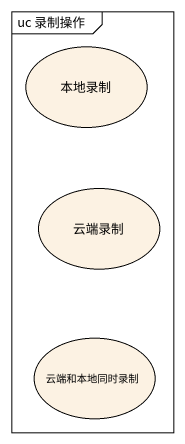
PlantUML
@startuml
mainframe uc 录制操作
usecase 本地录制
usecase 云端录制
usecase 云端和本地同时录制
@enduml
